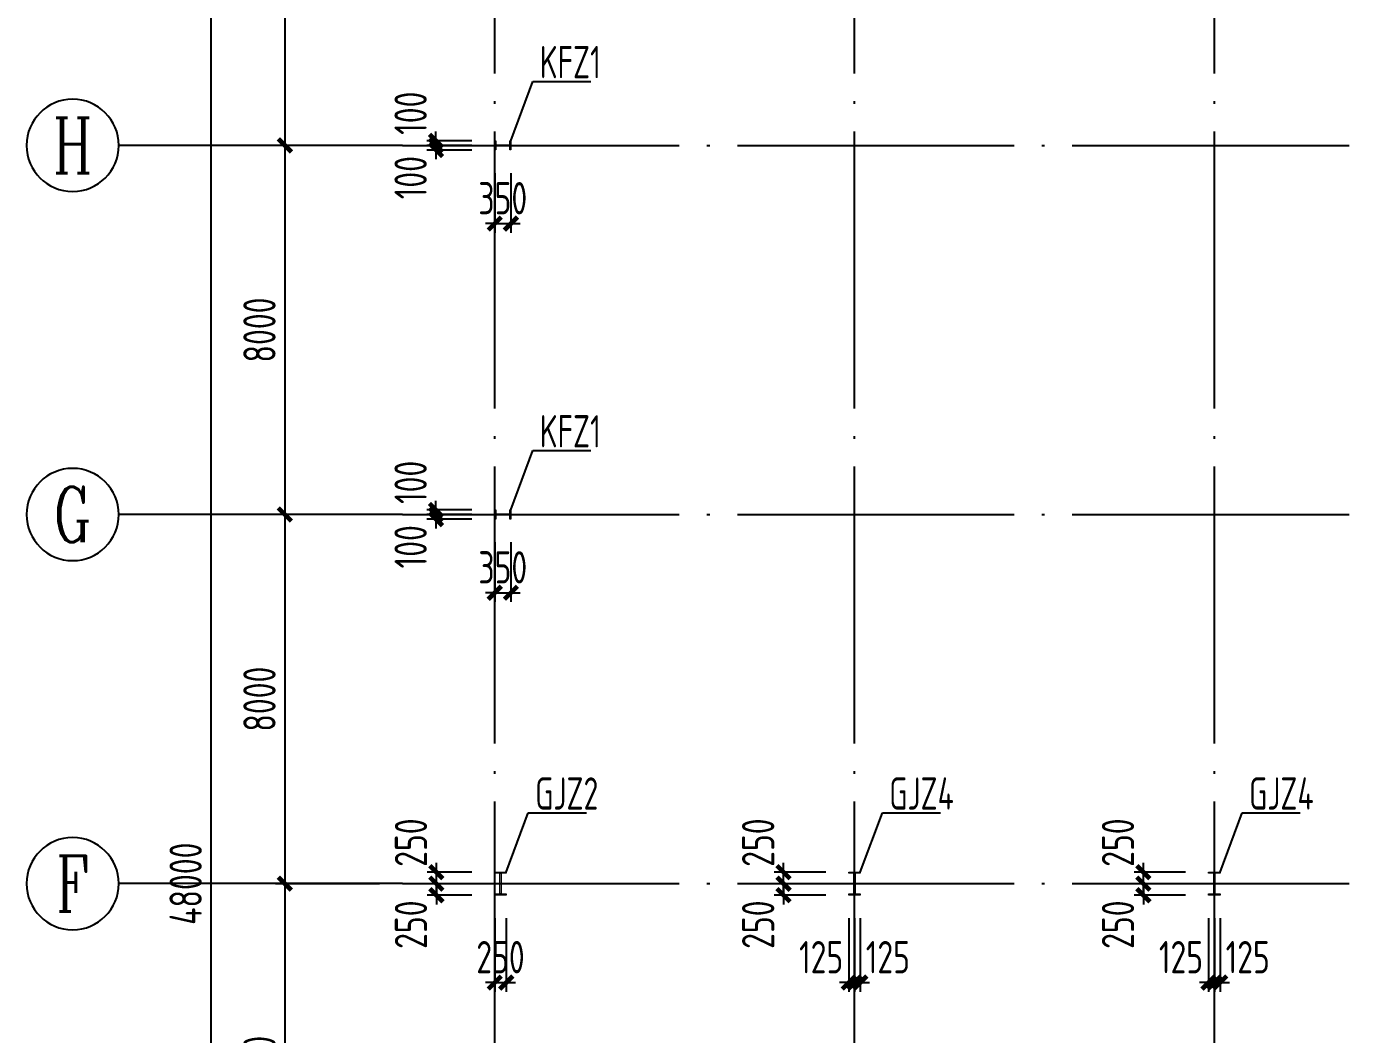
# Model space of a CAD drawing. Extents: x -2746917 to -971774, y -3334247 to -3250358.
# Drawn here: x -2176291 to -2161930, y -3295173 to -3284250 of the extents above; entities that cross this region are included whole.
import ezdxf
from ezdxf.enums import TextEntityAlignment as Align

# ---------------------------------------------------------------- set-up
doc = ezdxf.new("R2010")
doc.units = 0
doc.header["$LTSCALE"] = 1000
doc.header["$MEASUREMENT"] = 0
doc.header["$PDMODE"] = 35
doc.linetypes.add('DOTE', pattern=[2.42, 2, -0.2, 0.02, -0.2])
doc.layers.get('0').update_dxf_attribs({"linetype": 'CONTINUOUS'})
doc.layers.get('Defpoints').update_dxf_attribs({"linetype": 'CONTINUOUS'})
for name, color, linetype in [('AXIS', 253, 'DOTE'), ('COLU', 7, 'CONTINUOUS'), ('DIM', 3, 'CONTINUOUS'), ('NUM', 7, 'CONTINUOUS'), ('TEXT', 7, 'CONTINUOUS')]:
    doc.layers.add(name, color=color, linetype=linetype)
doc.styles.add('TSSD_Axis', font='Complex.shx', dxfattribs={"width": 0.7, "bigfont": 'hztxt.shx'})
doc.styles.add('TSSD_Dimension', font='tssdeng.shx', dxfattribs={"width": 0.75, "bigfont": 'Hztxt.shx'})
doc.styles.add('TSSD_Rein', font='Tssdeng.shx', dxfattribs={"width": 0.75, "bigfont": 'hztxt.shx'})
doc.dimstyles.new('TSSD_200_100', dxfattribs={"dimtxt": 350, "dimasz": 100, "dimexe": 100, "dimexo": 250, "dimgap": 100, "dimtad": 1, "dimdec": 0, "dimlfac": 2, "dimzin": 0, "dimdsep": 46, "dimtxsty": 'TSSD_Dimension', "dimblk": 'ARCHTICK', "dimcen": 0, "dimdle": 100, "dimclrt": 7, "dimadec": 0, "dimazin": 0, "dimtfac": 1, "dimtdec": 0, "dimtix": 1, "dimtmove": 2, "dimatfit": 3, "dimfxl": 1, "dimtolj": 1, "dimtzin": 0, "dimarcsym": 0})

# ---------------------------------------------------------------- blocks, each defined once
blk = doc.blocks.new('_ArchTick')
at = {"color": 0, "const_width": 0.5}
blk.add_lwpolyline([(-0.71, -0.71), (0.71, 0.71)], dxfattribs=at)
blk = doc.blocks.new('*D1133')
at = {"layer": 'Defpoints', "color": 0, "ltscale": 1.5}
for p in [(-2172216, -3281539), (-2173491, -3285539), (-2172216, -3285539)]:
    blk.add_point(p, dxfattribs=at)
at = {"layer": 'DIM', "color": 0, "lineweight": -2, "ltscale": 1.5}
for p, q in [((-2173491, -3281439), (-2173491, -3285639)), ((-2172466, -3281539), (-2173591, -3281539)), ((-2172466, -3285539), (-2173591, -3285539))]:
    blk.add_line(p, q, dxfattribs=at)
at = {"layer": 'DIM', "color": 0, "lineweight": -2, "ltscale": 1.5, "xscale": 100, "yscale": 100, "zscale": 100}
for p, rotation in [((-2173491, -3281539), 90), ((-2173491, -3285539), 270)]:
    blk.add_blockref('_ArchTick', p, dxfattribs=dict(at, rotation=rotation))
at = {"layer": 'DIM', "color": 7, "ltscale": 1.5, "insert": (-2173766, -3283539), "char_height": 350, "attachment_point": 5, "rotation": 90, "style": 'TSSD_Dimension'}
blk.add_mtext('\\A1;8000', dxfattribs=at)
blk = doc.blocks.new('*D1134')
at = {"layer": 'Defpoints', "color": 0, "ltscale": 1.5}
for p in [(-2172216, -3285539), (-2173491, -3289539), (-2172216, -3289539)]:
    blk.add_point(p, dxfattribs=at)
at = {"layer": 'DIM', "color": 0, "lineweight": -2, "ltscale": 1.5}
for p, q in [((-2173491, -3285439), (-2173491, -3289639)), ((-2172466, -3285539), (-2173591, -3285539)), ((-2172466, -3289539), (-2173591, -3289539))]:
    blk.add_line(p, q, dxfattribs=at)
at = {"layer": 'DIM', "color": 0, "lineweight": -2, "ltscale": 1.5, "xscale": 100, "yscale": 100, "zscale": 100}
for p, rotation in [((-2173491, -3285539), 90), ((-2173491, -3289539), 270)]:
    blk.add_blockref('_ArchTick', p, dxfattribs=dict(at, rotation=rotation))
at = {"layer": 'DIM', "color": 7, "ltscale": 1.5, "insert": (-2173766, -3287539), "char_height": 350, "attachment_point": 5, "rotation": 90, "style": 'TSSD_Dimension'}
blk.add_mtext('\\A1;8000', dxfattribs=at)
blk = doc.blocks.new('*D1135')
at = {"layer": 'Defpoints', "color": 0, "ltscale": 1.5}
for p in [(-2172216, -3289539), (-2173491, -3293539), (-2172216, -3293539)]:
    blk.add_point(p, dxfattribs=at)
at = {"layer": 'DIM', "color": 0, "lineweight": -2, "ltscale": 1.5}
for p, q in [((-2172466, -3289539), (-2173591, -3289539)), ((-2173491, -3289439), (-2173491, -3293639)), ((-2172466, -3293539), (-2173591, -3293539))]:
    blk.add_line(p, q, dxfattribs=at)
at = {"layer": 'DIM', "color": 0, "lineweight": -2, "ltscale": 1.5, "xscale": 100, "yscale": 100, "zscale": 100}
for p, rotation in [((-2173491, -3289539), 90), ((-2173491, -3293539), 270)]:
    blk.add_blockref('_ArchTick', p, dxfattribs=dict(at, rotation=rotation))
at = {"layer": 'DIM', "color": 7, "ltscale": 1.5, "insert": (-2173766, -3291539), "char_height": 350, "attachment_point": 5, "rotation": 90, "style": 'TSSD_Dimension'}
blk.add_mtext('\\A1;8000', dxfattribs=at)
blk = doc.blocks.new('*D1136')
at = {"layer": 'Defpoints', "color": 0, "ltscale": 1.5}
for p in [(-2172216, -3293539), (-2173491, -3297539), (-2172216, -3297539)]:
    blk.add_point(p, dxfattribs=at)
at = {"layer": 'DIM', "color": 0, "lineweight": -2, "ltscale": 1.5}
for p, q in [((-2172466, -3293539), (-2173591, -3293539)), ((-2173491, -3293439), (-2173491, -3297639)), ((-2172466, -3297539), (-2173591, -3297539))]:
    blk.add_line(p, q, dxfattribs=at)
at = {"layer": 'DIM', "color": 0, "lineweight": -2, "ltscale": 1.5, "xscale": 100, "yscale": 100, "zscale": 100}
for p, rotation in [((-2173491, -3293539), 90), ((-2173491, -3297539), 270)]:
    blk.add_blockref('_ArchTick', p, dxfattribs=dict(at, rotation=rotation))
at = {"layer": 'DIM', "color": 7, "ltscale": 1.5, "insert": (-2173766, -3295539), "char_height": 350, "attachment_point": 5, "rotation": 90, "style": 'TSSD_Dimension'}
blk.add_mtext('\\A1;8000', dxfattribs=at)
blk = doc.blocks.new('*D1139')
at = {"layer": 'Defpoints', "color": 0, "ltscale": 1.5}
for p in [(-2174291, -3281539), (-2172216, -3281539), (-2172216, -3305539)]:
    blk.add_point(p, dxfattribs=at)
at = {"layer": 'DIM', "color": 0, "lineweight": -2, "ltscale": 1.5}
for p, q in [((-2174291, -3305639), (-2174291, -3281439)), ((-2172466, -3281539), (-2174391, -3281539)), ((-2172466, -3305539), (-2174391, -3305539))]:
    blk.add_line(p, q, dxfattribs=at)
at = {"layer": 'DIM', "color": 0, "lineweight": -2, "ltscale": 1.5, "xscale": 100, "yscale": 100, "zscale": 100}
for p, rotation in [((-2174291, -3281539), 90), ((-2174291, -3305539), 270)]:
    blk.add_blockref('_ArchTick', p, dxfattribs=dict(at, rotation=rotation))
at = {"layer": 'DIM', "color": 7, "ltscale": 1.5, "insert": (-2174566, -3293539), "char_height": 350, "attachment_point": 5, "rotation": 90, "style": 'TSSD_Dimension'}
blk.add_mtext('\\A1;48000', dxfattribs=at)
blk = doc.blocks.new('*D1153')
at = {"layer": 'Defpoints', "color": 0, "ltscale": 1.5}
for p in [(-2171216, -3293664), (-2171091, -3293664), (-2171091, -3294610)]:
    blk.add_point(p, dxfattribs=at)
at = {"layer": 'DIM', "color": 0, "lineweight": -2, "ltscale": 1.5}
for p, q in [((-2171216, -3293914), (-2171216, -3294710)), ((-2171091, -3293914), (-2171091, -3294710)), ((-2171216, -3294610), (-2171316, -3294610)), ((-2171216, -3294610), (-2171091, -3294610)), ((-2171091, -3294610), (-2170991, -3294610))]:
    blk.add_line(p, q, dxfattribs=at)
at = {"layer": 'DIM', "color": 0, "lineweight": -2, "ltscale": 1.5, "xscale": 100, "yscale": 100, "zscale": 100}
blk.add_blockref('_ArchTick', (-2171216, -3294610), dxfattribs=at)
at = {"layer": 'DIM', "color": 0, "lineweight": -2, "ltscale": 1.5, "xscale": 100, "yscale": 100, "zscale": 100, "rotation": 180}
blk.add_blockref('_ArchTick', (-2171091, -3294610), dxfattribs=at)
at = {"layer": 'DIM', "color": 7, "ltscale": 1.5, "insert": (-2171154, -3294335), "char_height": 350, "attachment_point": 5, "style": 'TSSD_Dimension'}
blk.add_mtext('\\A1;250', dxfattribs=at)
blk = doc.blocks.new('*D1154')
at = {"layer": 'Defpoints', "color": 0, "ltscale": 1.5}
for p in [(-2171849, -3293414), (-2171216, -3293414), (-2171216, -3293539)]:
    blk.add_point(p, dxfattribs=at)
at = {"layer": 'DIM', "color": 0, "lineweight": -2, "ltscale": 1.5}
for p, q in [((-2171466, -3293414), (-2171949, -3293414)), ((-2171849, -3293414), (-2171849, -3293314)), ((-2171849, -3293539), (-2171849, -3293414)), ((-2171466, -3293539), (-2171949, -3293539)), ((-2171849, -3293539), (-2171849, -3293639))]:
    blk.add_line(p, q, dxfattribs=at)
at = {"layer": 'DIM', "color": 0, "lineweight": -2, "ltscale": 1.5, "xscale": 100, "yscale": 100, "zscale": 100}
for p, rotation in [((-2171849, -3293414), 270), ((-2171849, -3293539), 90)]:
    blk.add_blockref('_ArchTick', p, dxfattribs=dict(at, rotation=rotation))
at = {"layer": 'DIM', "color": 7, "ltscale": 1.5, "insert": (-2172124, -3293094), "char_height": 350, "attachment_point": 5, "rotation": 90, "style": 'TSSD_Dimension'}
blk.add_mtext('\\A1;250', dxfattribs=at)
blk = doc.blocks.new('*D1155')
at = {"layer": 'Defpoints', "color": 0, "ltscale": 1.5}
for p in [(-2167379, -3293664), (-2167316, -3293664), (-2167316, -3294610)]:
    blk.add_point(p, dxfattribs=at)
at = {"layer": 'DIM', "color": 0, "lineweight": -2, "ltscale": 1.5}
for p, q in [((-2167379, -3293914), (-2167379, -3294710)), ((-2167316, -3293914), (-2167316, -3294710)), ((-2167379, -3294610), (-2167479, -3294610)), ((-2167379, -3294610), (-2167316, -3294610)), ((-2167316, -3294610), (-2167216, -3294610))]:
    blk.add_line(p, q, dxfattribs=at)
at = {"layer": 'DIM', "color": 0, "lineweight": -2, "ltscale": 1.5, "xscale": 100, "yscale": 100, "zscale": 100}
blk.add_blockref('_ArchTick', (-2167379, -3294610), dxfattribs=at)
at = {"layer": 'DIM', "color": 0, "lineweight": -2, "ltscale": 1.5, "xscale": 100, "yscale": 100, "zscale": 100, "rotation": 180}
blk.add_blockref('_ArchTick', (-2167316, -3294610), dxfattribs=at)
at = {"layer": 'DIM', "color": 7, "ltscale": 1.5, "insert": (-2167678, -3294335), "char_height": 350, "attachment_point": 5, "style": 'TSSD_Dimension'}
blk.add_mtext('\\A1;125', dxfattribs=at)
blk = doc.blocks.new('*D1156')
at = {"layer": 'Defpoints', "color": 0, "ltscale": 1.5}
for p in [(-2167316, -3293664), (-2167254, -3293664), (-2167254, -3294610)]:
    blk.add_point(p, dxfattribs=at)
at = {"layer": 'DIM', "color": 0, "lineweight": -2, "ltscale": 1.5}
for p, q in [((-2167316, -3293914), (-2167316, -3294710)), ((-2167254, -3293914), (-2167254, -3294710)), ((-2167316, -3294610), (-2167416, -3294610)), ((-2167316, -3294610), (-2167254, -3294610)), ((-2167254, -3294610), (-2167154, -3294610))]:
    blk.add_line(p, q, dxfattribs=at)
at = {"layer": 'DIM', "color": 0, "lineweight": -2, "ltscale": 1.5, "xscale": 100, "yscale": 100, "zscale": 100}
blk.add_blockref('_ArchTick', (-2167316, -3294610), dxfattribs=at)
at = {"layer": 'DIM', "color": 0, "lineweight": -2, "ltscale": 1.5, "xscale": 100, "yscale": 100, "zscale": 100, "rotation": 180}
blk.add_blockref('_ArchTick', (-2167254, -3294610), dxfattribs=at)
at = {"layer": 'DIM', "color": 7, "ltscale": 1.5, "insert": (-2166955, -3294335), "char_height": 350, "attachment_point": 5, "style": 'TSSD_Dimension'}
blk.add_mtext('\\A1;125', dxfattribs=at)
blk = doc.blocks.new('*D1157')
at = {"layer": 'Defpoints', "color": 0, "ltscale": 1.5}
for p in [(-2171849, -3293539), (-2171216, -3293539), (-2171216, -3293664)]:
    blk.add_point(p, dxfattribs=at)
at = {"layer": 'DIM', "color": 0, "lineweight": -2, "ltscale": 1.5}
for p, q in [((-2171466, -3293539), (-2171949, -3293539)), ((-2171849, -3293539), (-2171849, -3293439)), ((-2171849, -3293664), (-2171849, -3293539)), ((-2171466, -3293664), (-2171949, -3293664)), ((-2171849, -3293664), (-2171849, -3293764))]:
    blk.add_line(p, q, dxfattribs=at)
at = {"layer": 'DIM', "color": 0, "lineweight": -2, "ltscale": 1.5, "xscale": 100, "yscale": 100, "zscale": 100}
for p, rotation in [((-2171849, -3293539), 270), ((-2171849, -3293664), 90)]:
    blk.add_blockref('_ArchTick', p, dxfattribs=dict(at, rotation=rotation))
at = {"layer": 'DIM', "color": 7, "ltscale": 1.5, "insert": (-2172124, -3293983), "char_height": 350, "attachment_point": 5, "rotation": 90, "style": 'TSSD_Dimension'}
blk.add_mtext('\\A1;250', dxfattribs=at)
blk = doc.blocks.new('*D1158')
at = {"layer": 'Defpoints', "color": 0, "ltscale": 1.5}
for p in [(-2168086, -3293414), (-2167379, -3293414), (-2167379, -3293539)]:
    blk.add_point(p, dxfattribs=at)
at = {"layer": 'DIM', "color": 0, "lineweight": -2, "ltscale": 1.5}
for p, q in [((-2167629, -3293414), (-2168186, -3293414)), ((-2168086, -3293414), (-2168086, -3293314)), ((-2168086, -3293539), (-2168086, -3293414)), ((-2167629, -3293539), (-2168186, -3293539)), ((-2168086, -3293539), (-2168086, -3293639))]:
    blk.add_line(p, q, dxfattribs=at)
at = {"layer": 'DIM', "color": 0, "lineweight": -2, "ltscale": 1.5, "xscale": 100, "yscale": 100, "zscale": 100}
for p, rotation in [((-2168086, -3293414), 270), ((-2168086, -3293539), 90)]:
    blk.add_blockref('_ArchTick', p, dxfattribs=dict(at, rotation=rotation))
at = {"layer": 'DIM', "color": 7, "ltscale": 1.5, "insert": (-2168361, -3293094), "char_height": 350, "attachment_point": 5, "rotation": 90, "style": 'TSSD_Dimension'}
blk.add_mtext('\\A1;250', dxfattribs=at)
blk = doc.blocks.new('*D1159')
at = {"layer": 'Defpoints', "color": 0, "ltscale": 1.5}
for p in [(-2168086, -3293539), (-2167379, -3293539), (-2167379, -3293664)]:
    blk.add_point(p, dxfattribs=at)
at = {"layer": 'DIM', "color": 0, "lineweight": -2, "ltscale": 1.5}
for p, q in [((-2167629, -3293539), (-2168186, -3293539)), ((-2168086, -3293539), (-2168086, -3293439)), ((-2168086, -3293664), (-2168086, -3293539)), ((-2167629, -3293664), (-2168186, -3293664)), ((-2168086, -3293664), (-2168086, -3293764))]:
    blk.add_line(p, q, dxfattribs=at)
at = {"layer": 'DIM', "color": 0, "lineweight": -2, "ltscale": 1.5, "xscale": 100, "yscale": 100, "zscale": 100}
for p, rotation in [((-2168086, -3293539), 270), ((-2168086, -3293664), 90)]:
    blk.add_blockref('_ArchTick', p, dxfattribs=dict(at, rotation=rotation))
at = {"layer": 'DIM', "color": 7, "ltscale": 1.5, "insert": (-2168361, -3293983), "char_height": 350, "attachment_point": 5, "rotation": 90, "style": 'TSSD_Dimension'}
blk.add_mtext('\\A1;250', dxfattribs=at)
blk = doc.blocks.new('*D1160')
at = {"layer": 'Defpoints', "color": 0, "ltscale": 1.5}
for p in [(-2171853, -3289539), (-2171216, -3289489), (-2171216, -3289539)]:
    blk.add_point(p, dxfattribs=at)
at = {"layer": 'DIM', "color": 0, "lineweight": -2, "ltscale": 1.5}
for p, q in [((-2171853, -3289489), (-2171853, -3289389)), ((-2171466, -3289489), (-2171953, -3289489)), ((-2171466, -3289539), (-2171953, -3289539)), ((-2171853, -3289489), (-2171853, -3289539)), ((-2171853, -3289539), (-2171853, -3289639))]:
    blk.add_line(p, q, dxfattribs=at)
at = {"layer": 'DIM', "color": 0, "lineweight": -2, "ltscale": 1.5, "xscale": 100, "yscale": 100, "zscale": 100}
for p, rotation in [((-2171853, -3289489), 270), ((-2171853, -3289539), 90)]:
    blk.add_blockref('_ArchTick', p, dxfattribs=dict(at, rotation=rotation))
at = {"layer": 'DIM', "color": 7, "ltscale": 1.5, "insert": (-2172128, -3289190), "char_height": 350, "attachment_point": 5, "rotation": 90, "style": 'TSSD_Dimension'}
blk.add_mtext('\\A1;100', dxfattribs=at)
blk = doc.blocks.new('*D1161')
at = {"layer": 'Defpoints', "color": 0, "ltscale": 1.5}
for p in [(-2171216, -3289539), (-2171853, -3289589), (-2171216, -3289589)]:
    blk.add_point(p, dxfattribs=at)
at = {"layer": 'DIM', "color": 0, "lineweight": -2, "ltscale": 1.5}
for p, q in [((-2171466, -3289539), (-2171953, -3289539)), ((-2171853, -3289539), (-2171853, -3289439)), ((-2171853, -3289539), (-2171853, -3289589)), ((-2171466, -3289589), (-2171953, -3289589)), ((-2171853, -3289589), (-2171853, -3289689))]:
    blk.add_line(p, q, dxfattribs=at)
at = {"layer": 'DIM', "color": 0, "lineweight": -2, "ltscale": 1.5, "xscale": 100, "yscale": 100, "zscale": 100}
for p, rotation in [((-2171853, -3289539), 270), ((-2171853, -3289589), 90)]:
    blk.add_blockref('_ArchTick', p, dxfattribs=dict(at, rotation=rotation))
at = {"layer": 'DIM', "color": 7, "ltscale": 1.5, "insert": (-2172128, -3289888), "char_height": 350, "attachment_point": 5, "rotation": 90, "style": 'TSSD_Dimension'}
blk.add_mtext('\\A1;100', dxfattribs=at)
blk = doc.blocks.new('*D1162')
at = {"layer": 'Defpoints', "color": 0, "ltscale": 1.5}
for p in [(-2171216, -3289589), (-2171041, -3289589), (-2171041, -3290386)]:
    blk.add_point(p, dxfattribs=at)
at = {"layer": 'DIM', "color": 0, "lineweight": -2, "ltscale": 1.5}
for p, q in [((-2171216, -3289839), (-2171216, -3290486)), ((-2171041, -3289839), (-2171041, -3290486)), ((-2171216, -3290386), (-2171316, -3290386)), ((-2171216, -3290386), (-2171041, -3290386)), ((-2171041, -3290386), (-2170941, -3290386))]:
    blk.add_line(p, q, dxfattribs=at)
at = {"layer": 'DIM', "color": 0, "lineweight": -2, "ltscale": 1.5, "xscale": 100, "yscale": 100, "zscale": 100}
blk.add_blockref('_ArchTick', (-2171216, -3290386), dxfattribs=at)
at = {"layer": 'DIM', "color": 0, "lineweight": -2, "ltscale": 1.5, "xscale": 100, "yscale": 100, "zscale": 100, "rotation": 180}
blk.add_blockref('_ArchTick', (-2171041, -3290386), dxfattribs=at)
at = {"layer": 'DIM', "color": 7, "ltscale": 1.5, "insert": (-2171129, -3290111), "char_height": 350, "attachment_point": 5, "style": 'TSSD_Dimension'}
blk.add_mtext('\\A1;350', dxfattribs=at)
blk = doc.blocks.new('*D1163')
at = {"layer": 'Defpoints', "color": 0, "ltscale": 1.5}
for p in [(-2171216, -3285489), (-2171853, -3285539), (-2171216, -3285539)]:
    blk.add_point(p, dxfattribs=at)
at = {"layer": 'DIM', "color": 0, "lineweight": -2, "ltscale": 1.5}
for p, q in [((-2171466, -3285489), (-2171953, -3285489)), ((-2171853, -3285489), (-2171853, -3285389)), ((-2171853, -3285489), (-2171853, -3285539)), ((-2171466, -3285539), (-2171953, -3285539)), ((-2171853, -3285539), (-2171853, -3285639))]:
    blk.add_line(p, q, dxfattribs=at)
at = {"layer": 'DIM', "color": 0, "lineweight": -2, "ltscale": 1.5, "xscale": 100, "yscale": 100, "zscale": 100}
for p, rotation in [((-2171853, -3285489), 270), ((-2171853, -3285539), 90)]:
    blk.add_blockref('_ArchTick', p, dxfattribs=dict(at, rotation=rotation))
at = {"layer": 'DIM', "color": 7, "ltscale": 1.5, "insert": (-2172128, -3285190), "char_height": 350, "attachment_point": 5, "rotation": 90, "style": 'TSSD_Dimension'}
blk.add_mtext('\\A1;100', dxfattribs=at)
blk = doc.blocks.new('*D1164')
at = {"layer": 'Defpoints', "color": 0, "ltscale": 1.5}
for p in [(-2171853, -3285589), (-2171216, -3285539), (-2171216, -3285589)]:
    blk.add_point(p, dxfattribs=at)
at = {"layer": 'DIM', "color": 0, "lineweight": -2, "ltscale": 1.5}
for p, q in [((-2171853, -3285539), (-2171853, -3285439)), ((-2171466, -3285539), (-2171953, -3285539)), ((-2171466, -3285589), (-2171953, -3285589)), ((-2171853, -3285539), (-2171853, -3285589)), ((-2171853, -3285589), (-2171853, -3285689))]:
    blk.add_line(p, q, dxfattribs=at)
at = {"layer": 'DIM', "color": 0, "lineweight": -2, "ltscale": 1.5, "xscale": 100, "yscale": 100, "zscale": 100}
for p, rotation in [((-2171853, -3285539), 270), ((-2171853, -3285589), 90)]:
    blk.add_blockref('_ArchTick', p, dxfattribs=dict(at, rotation=rotation))
at = {"layer": 'DIM', "color": 7, "ltscale": 1.5, "insert": (-2172128, -3285888), "char_height": 350, "attachment_point": 5, "rotation": 90, "style": 'TSSD_Dimension'}
blk.add_mtext('\\A1;100', dxfattribs=at)
blk = doc.blocks.new('*D1165')
at = {"layer": 'Defpoints', "color": 0, "ltscale": 1.5}
for p in [(-2171216, -3285589), (-2171041, -3285589), (-2171041, -3286386)]:
    blk.add_point(p, dxfattribs=at)
at = {"layer": 'DIM', "color": 0, "lineweight": -2, "ltscale": 1.5}
for p, q in [((-2171216, -3285839), (-2171216, -3286486)), ((-2171041, -3285839), (-2171041, -3286486)), ((-2171216, -3286386), (-2171316, -3286386)), ((-2171216, -3286386), (-2171041, -3286386)), ((-2171041, -3286386), (-2170941, -3286386))]:
    blk.add_line(p, q, dxfattribs=at)
at = {"layer": 'DIM', "color": 0, "lineweight": -2, "ltscale": 1.5, "xscale": 100, "yscale": 100, "zscale": 100}
blk.add_blockref('_ArchTick', (-2171216, -3286386), dxfattribs=at)
at = {"layer": 'DIM', "color": 0, "lineweight": -2, "ltscale": 1.5, "xscale": 100, "yscale": 100, "zscale": 100, "rotation": 180}
blk.add_blockref('_ArchTick', (-2171041, -3286386), dxfattribs=at)
at = {"layer": 'DIM', "color": 7, "ltscale": 1.5, "insert": (-2171129, -3286111), "char_height": 350, "attachment_point": 5, "style": 'TSSD_Dimension'}
blk.add_mtext('\\A1;350', dxfattribs=at)
blk = doc.blocks.new('*D1183')
at = {"layer": 'Defpoints', "color": 0, "ltscale": 1.5}
for p in [(-2163479, -3293664), (-2163416, -3293664), (-2163416, -3294610)]:
    blk.add_point(p, dxfattribs=at)
at = {"layer": 'DIM', "color": 0, "lineweight": -2, "ltscale": 1.5}
for p, q in [((-2163479, -3293914), (-2163479, -3294710)), ((-2163416, -3293914), (-2163416, -3294710)), ((-2163479, -3294610), (-2163579, -3294610)), ((-2163479, -3294610), (-2163416, -3294610)), ((-2163416, -3294610), (-2163316, -3294610))]:
    blk.add_line(p, q, dxfattribs=at)
at = {"layer": 'DIM', "color": 0, "lineweight": -2, "ltscale": 1.5, "xscale": 100, "yscale": 100, "zscale": 100}
blk.add_blockref('_ArchTick', (-2163479, -3294610), dxfattribs=at)
at = {"layer": 'DIM', "color": 0, "lineweight": -2, "ltscale": 1.5, "xscale": 100, "yscale": 100, "zscale": 100, "rotation": 180}
blk.add_blockref('_ArchTick', (-2163416, -3294610), dxfattribs=at)
at = {"layer": 'DIM', "color": 7, "ltscale": 1.5, "insert": (-2163778, -3294335), "char_height": 350, "attachment_point": 5, "style": 'TSSD_Dimension'}
blk.add_mtext('\\A1;125', dxfattribs=at)
blk = doc.blocks.new('*D1184')
at = {"layer": 'Defpoints', "color": 0, "ltscale": 1.5}
for p in [(-2163416, -3293664), (-2163354, -3293664), (-2163354, -3294610)]:
    blk.add_point(p, dxfattribs=at)
at = {"layer": 'DIM', "color": 0, "lineweight": -2, "ltscale": 1.5}
for p, q in [((-2163416, -3293914), (-2163416, -3294710)), ((-2163354, -3293914), (-2163354, -3294710)), ((-2163416, -3294610), (-2163516, -3294610)), ((-2163416, -3294610), (-2163354, -3294610)), ((-2163354, -3294610), (-2163254, -3294610))]:
    blk.add_line(p, q, dxfattribs=at)
at = {"layer": 'DIM', "color": 0, "lineweight": -2, "ltscale": 1.5, "xscale": 100, "yscale": 100, "zscale": 100}
blk.add_blockref('_ArchTick', (-2163416, -3294610), dxfattribs=at)
at = {"layer": 'DIM', "color": 0, "lineweight": -2, "ltscale": 1.5, "xscale": 100, "yscale": 100, "zscale": 100, "rotation": 180}
blk.add_blockref('_ArchTick', (-2163354, -3294610), dxfattribs=at)
at = {"layer": 'DIM', "color": 7, "ltscale": 1.5, "insert": (-2163055, -3294335), "char_height": 350, "attachment_point": 5, "style": 'TSSD_Dimension'}
blk.add_mtext('\\A1;125', dxfattribs=at)
blk = doc.blocks.new('*D1185')
at = {"layer": 'Defpoints', "color": 0, "ltscale": 1.5}
for p in [(-2164186, -3293414), (-2163479, -3293414), (-2163479, -3293539)]:
    blk.add_point(p, dxfattribs=at)
at = {"layer": 'DIM', "color": 0, "lineweight": -2, "ltscale": 1.5}
for p, q in [((-2163729, -3293414), (-2164286, -3293414)), ((-2164186, -3293414), (-2164186, -3293314)), ((-2164186, -3293539), (-2164186, -3293414)), ((-2163729, -3293539), (-2164286, -3293539)), ((-2164186, -3293539), (-2164186, -3293639))]:
    blk.add_line(p, q, dxfattribs=at)
at = {"layer": 'DIM', "color": 0, "lineweight": -2, "ltscale": 1.5, "xscale": 100, "yscale": 100, "zscale": 100}
for p, rotation in [((-2164186, -3293414), 270), ((-2164186, -3293539), 90)]:
    blk.add_blockref('_ArchTick', p, dxfattribs=dict(at, rotation=rotation))
at = {"layer": 'DIM', "color": 7, "ltscale": 1.5, "insert": (-2164461, -3293094), "char_height": 350, "attachment_point": 5, "rotation": 90, "style": 'TSSD_Dimension'}
blk.add_mtext('\\A1;250', dxfattribs=at)
blk = doc.blocks.new('*D1186')
at = {"layer": 'Defpoints', "color": 0, "ltscale": 1.5}
for p in [(-2164186, -3293539), (-2163479, -3293539), (-2163479, -3293664)]:
    blk.add_point(p, dxfattribs=at)
at = {"layer": 'DIM', "color": 0, "lineweight": -2, "ltscale": 1.5}
for p, q in [((-2163729, -3293539), (-2164286, -3293539)), ((-2164186, -3293539), (-2164186, -3293439)), ((-2164186, -3293664), (-2164186, -3293539)), ((-2163729, -3293664), (-2164286, -3293664)), ((-2164186, -3293664), (-2164186, -3293764))]:
    blk.add_line(p, q, dxfattribs=at)
at = {"layer": 'DIM', "color": 0, "lineweight": -2, "ltscale": 1.5, "xscale": 100, "yscale": 100, "zscale": 100}
for p, rotation in [((-2164186, -3293539), 270), ((-2164186, -3293664), 90)]:
    blk.add_blockref('_ArchTick', p, dxfattribs=dict(at, rotation=rotation))
at = {"layer": 'DIM', "color": 7, "ltscale": 1.5, "insert": (-2164461, -3293983), "char_height": 350, "attachment_point": 5, "rotation": 90, "style": 'TSSD_Dimension'}
blk.add_mtext('\\A1;250', dxfattribs=at)
blk = doc.blocks.new('ts_axno')
at = {"color": 0, "linetype": 'ByBlock', "lineweight": -2}
blk.add_circle((0, 0), 0.5, dxfattribs=at)
at = {"color": 0, "linetype": 'ByBlock', "lineweight": -2, "style": 'TSSD_Axis', "width": 0.7}
blk.add_attdef('A', text='', height=0.6, dxfattribs=at).set_placement((0, 0), align=Align.MIDDLE_CENTER)

msp = doc.modelspace()

# ---------------------------------------------------------------- linework, layer by layer
at = {"layer": 'AXIS', "ltscale": 1.5}
for p, q in [((-2171216.16, -3306538.58), (-2171216.16, -3280538.58)), ((-2167316.16, -3306538.58), (-2167316.16, -3280538.58)), ((-2163416.16, -3306538.58), (-2163416.16, -3280538.58)), ((-2172216.16, -3285538.58), (-2127316.16, -3285538.58)), ((-2172216.16, -3289538.58), (-2127316.16, -3289538.58)), ((-2172216.16, -3293538.58), (-2127316.16, -3293538.58))]:
    msp.add_line(p, q, dxfattribs=at)
at = {"layer": 'COLU', "lineweight": 5, "ltscale": 1.5}
for points in [[(-2171216.16, -3285488.58), (-2171203.16, -3285488.58), (-2171203.16, -3285588.58), (-2171216.16, -3285588.58)], [(-2171054.16, -3285488.58), (-2171041.16, -3285488.58), (-2171041.16, -3285588.58), (-2171054.16, -3285588.58)], [(-2171203.16, -3285532.08), (-2171054.16, -3285532.08), (-2171054.16, -3285545.08), (-2171203.16, -3285545.08)], [(-2171216.16, -3289488.58), (-2171203.16, -3289488.58), (-2171203.16, -3289588.58), (-2171216.16, -3289588.58)], [(-2171203.16, -3289532.08), (-2171054.16, -3289532.08), (-2171054.16, -3289545.08), (-2171203.16, -3289545.08)], [(-2171054.16, -3289488.58), (-2171041.16, -3289488.58), (-2171041.16, -3289588.58), (-2171054.16, -3289588.58)], [(-2171216.16, -3293426.58), (-2171216.16, -3293413.58), (-2171091.16, -3293413.58), (-2171091.16, -3293426.58)], [(-2167378.66, -3293426.58), (-2167378.66, -3293413.58), (-2167253.66, -3293413.58), (-2167253.66, -3293426.58)], [(-2163478.66, -3293426.58), (-2163478.66, -3293413.58), (-2163353.66, -3293413.58), (-2163353.66, -3293426.58)], [(-2171160.16, -3293650.58), (-2171160.16, -3293426.58), (-2171147.16, -3293426.58), (-2171147.16, -3293650.58)], [(-2167322.66, -3293650.58), (-2167322.66, -3293426.58), (-2167309.66, -3293426.58), (-2167309.66, -3293650.58)], [(-2163422.66, -3293650.58), (-2163422.66, -3293426.58), (-2163409.66, -3293426.58), (-2163409.66, -3293650.58)], [(-2171216.16, -3293663.58), (-2171216.16, -3293650.58), (-2171091.16, -3293650.58), (-2171091.16, -3293663.58)], [(-2167378.66, -3293663.58), (-2167378.66, -3293650.58), (-2167253.66, -3293650.58), (-2167253.66, -3293663.58)], [(-2163478.66, -3293663.58), (-2163478.66, -3293650.58), (-2163353.66, -3293650.58), (-2163353.66, -3293663.58)]]:
    msp.add_lwpolyline(points, close=True, dxfattribs=at)
at = {"layer": 'NUM'}
for p, q in [((-2171041.16, -3285488.58), (-2170802.35, -3284846.64)), ((-2170802.35, -3284846.64), (-2170172.88, -3284846.64)), ((-2171041.16, -3289488.58), (-2170802.35, -3288846.64)), ((-2170802.35, -3288846.64), (-2170172.88, -3288846.64)), ((-2171091.16, -3293413.58), (-2170852.35, -3292771.64)), ((-2170852.35, -3292771.64), (-2170222.88, -3292771.64)), ((-2167253.66, -3293413.58), (-2167014.85, -3292771.64)), ((-2167014.85, -3292771.64), (-2166385.38, -3292771.64)), ((-2163353.66, -3293413.58), (-2163114.85, -3292771.64)), ((-2163114.85, -3292771.64), (-2162485.38, -3292771.64))]:
    msp.add_line(p, q, dxfattribs=at)
at = {"layer": 'NUM', "ltscale": 1.5}
for p, q in [((-2172216.16, -3285538.58), (-2175291.16, -3285538.58)), ((-2172216.16, -3289538.58), (-2175291.16, -3289538.58)), ((-2172216.16, -3293538.58), (-2175291.16, -3293538.58))]:
    msp.add_line(p, q, dxfattribs=at)

# ---------------------------------------------------------------- block references
at = {"layer": 'NUM'}
ref = msp.add_blockref('ts_axno', (-2175791.16, -3285538.58), dxfattribs=dict(at, xscale=-1000, yscale=1000, zscale=1000))
ref.add_attrib('F', 'H', dxfattribs={"height": 600, "style": 'TSSD_Axis', "width": 0.7}).set_placement((-2175791.16, -3285538.58), align=Align.MIDDLE_CENTER)
ref = msp.add_blockref('ts_axno', (-2175791.16, -3289538.58), dxfattribs=dict(at, xscale=-1000, yscale=1000, zscale=1000))
ref.add_attrib('E', 'G', dxfattribs={"height": 600, "style": 'TSSD_Axis', "width": 0.7}).set_placement((-2175791.16, -3289538.58), align=Align.MIDDLE_CENTER)
ref = msp.add_blockref('ts_axno', (-2175791.16, -3293538.58), dxfattribs=dict(at, xscale=-1000, yscale=1000, zscale=1000))
ref.add_attrib('D', 'F', dxfattribs={"height": 600, "style": 'TSSD_Axis', "width": 0.7}).set_placement((-2175791.16, -3293538.58), align=Align.MIDDLE_CENTER)

# ---------------------------------------------------------------- texts
at = {"layer": 'TEXT', "lineweight": 5, "style": 'TSSD_Rein', "width": 0.7}
for s, p in [('KFZ1', (-2170728.17, -3284811.63)), ('KFZ1', (-2170728.17, -3288811.63)), ('GJZ2', (-2170778.17, -3292736.63)), ('GJZ4', (-2166940.67, -3292736.63)), ('GJZ4', (-2163040.67, -3292736.63))]:
    msp.add_text(s, height=350, dxfattribs=at).set_placement(p)

# ---------------------------------------------------------------- dimensions: what is measured, and where the dimension line sits
at = {"layer": 'DIM', "ltscale": 1.5}
for base, p1, p2, picture, middle in [((-2174291.16, -3281538.58), (-2172216.16, -3305538.58), (-2172216.16, -3281538.58), '*D1139', (-2174566.16, -3293538.58)), ((-2173491.16, -3285538.58), (-2172216.16, -3281538.58), (-2172216.16, -3285538.58), '*D1133', (-2173766.16, -3283538.58)), ((-2173491.16, -3289538.58), (-2172216.16, -3285538.58), (-2172216.16, -3289538.58), '*D1134', (-2173766.16, -3287538.58)), ((-2173491.16, -3293538.58), (-2172216.16, -3289538.58), (-2172216.16, -3293538.58), '*D1135', (-2173766.16, -3291538.58)), ((-2173491.16, -3297538.58), (-2172216.16, -3293538.58), (-2172216.16, -3297538.58), '*D1136', (-2173766.16, -3295538.58))]:
    dim = msp.add_linear_dim(base=base, p1=p1, p2=p2, angle=90, dimstyle='TSSD_200_100', dxfattribs=at)
    dim.commit()
    dim.dimension.update_dxf_attribs({"geometry": picture, "text_midpoint": middle})
for base, p1, p2, picture, middle in [((-2171852.64, -3285538.58), (-2171216.16, -3285488.58), (-2171216.16, -3285538.58), '*D1163', (-2172127.64, -3285189.51)), ((-2171852.64, -3285588.58), (-2171216.16, -3285538.58), (-2171216.16, -3285588.58), '*D1164', (-2172127.64, -3285887.66)), ((-2171852.64, -3289538.58), (-2171216.16, -3289488.58), (-2171216.16, -3289538.58), '*D1160', (-2172127.64, -3289189.51)), ((-2171852.64, -3289588.58), (-2171216.16, -3289538.58), (-2171216.16, -3289588.58), '*D1161', (-2172127.64, -3289887.66)), ((-2171848.61, -3293413.58), (-2171216.16, -3293538.58), (-2171216.16, -3293413.58), '*D1154', (-2172123.61, -3293094.32)), ((-2168085.66, -3293413.58), (-2167378.66, -3293538.58), (-2167378.66, -3293413.58), '*D1158', (-2168360.66, -3293094.32)), ((-2164185.66, -3293413.58), (-2163478.66, -3293538.58), (-2163478.66, -3293413.58), '*D1185', (-2164460.66, -3293094.32)), ((-2171848.61, -3293538.58), (-2171216.16, -3293663.58), (-2171216.16, -3293538.58), '*D1157', (-2172123.61, -3293982.85)), ((-2168085.66, -3293538.58), (-2167378.66, -3293663.58), (-2167378.66, -3293538.58), '*D1159', (-2168360.66, -3293982.85)), ((-2164185.66, -3293538.58), (-2163478.66, -3293663.58), (-2163478.66, -3293538.58), '*D1186', (-2164460.66, -3293982.85))]:
    dim = msp.add_linear_dim(base=base, p1=p1, p2=p2, angle=90, dimstyle='TSSD_200_100', dxfattribs=at)
    dim.commit()
    dim.dimension.update_dxf_attribs({"geometry": picture, "text_midpoint": middle, "dimtype": 160})
for base, p1, p2, picture, middle in [((-2171041.16, -3286385.75), (-2171216.16, -3285588.58), (-2171041.16, -3285588.58), '*D1165', (-2171128.66, -3286110.75)), ((-2171041.16, -3290385.75), (-2171216.16, -3289588.58), (-2171041.16, -3289588.58), '*D1162', (-2171128.66, -3290110.75)), ((-2171091.16, -3294610.45), (-2171216.16, -3293663.58), (-2171091.16, -3293663.58), '*D1153', (-2171153.66, -3294335.45))]:
    dim = msp.add_linear_dim(base=base, p1=p1, p2=p2, dimstyle='TSSD_200_100', dxfattribs=at)
    dim.commit()
    dim.dimension.update_dxf_attribs({"geometry": picture, "text_midpoint": middle})
for base, p1, p2, picture, middle in [((-2167316.16, -3294610.45), (-2167378.66, -3293663.58), (-2167316.16, -3293663.58), '*D1155', (-2167677.73, -3294335.45)), ((-2167253.66, -3294610.45), (-2167316.16, -3293663.58), (-2167253.66, -3293663.58), '*D1156', (-2166954.59, -3294335.45)), ((-2163416.16, -3294610.45), (-2163478.66, -3293663.58), (-2163416.16, -3293663.58), '*D1183', (-2163777.73, -3294335.45)), ((-2163353.66, -3294610.45), (-2163416.16, -3293663.58), (-2163353.66, -3293663.58), '*D1184', (-2163054.59, -3294335.45))]:
    dim = msp.add_linear_dim(base=base, p1=p1, p2=p2, dimstyle='TSSD_200_100', dxfattribs=at)
    dim.commit()
    dim.dimension.update_dxf_attribs({"geometry": picture, "text_midpoint": middle, "dimtype": 160})

doc.saveas('drawing.dxf')
